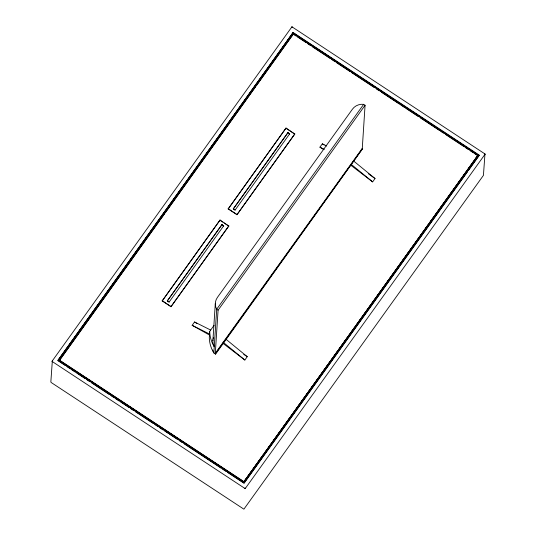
<?xml version="1.0" encoding="UTF-8"?>
<svg xmlns="http://www.w3.org/2000/svg" width="536" height="536" viewBox="0 0 536 536"><rect width="100%" height="100%" fill="white"/><g stroke="black" fill="none" stroke-linecap="round" stroke-linejoin="round"><path stroke-width="0.8" d="M52.334 360.849L50.846 381.954L51.175 382.496L243.893 509.167L483.438 175.359L484.939 154.214L484.624 153.725M59.322 360.688L293.333 33.875L477.764 155.36L474.313 160.74M162.187 300.937L220.048 220.041L228.812 226.078L170.964 306.726L162.187 300.937L220.048 220.041M223.706 225.79L169.101 302.096L167.312 300.917L221.917 224.611L223.7 225.978L221.917 224.611M169.101 302.096L167.319 300.73M170.964 306.726L228.832 225.83M214.085 325.325L209.697 331.436L209.295 337.68A32.87 31.416 3.7 0 0 213.857 352.949L215.613 354.108L362.638 148.573L362.282 148.345L215.305 353.251L215.613 354.108M212.899 340.708L215.318 303.249M213.395 352.011A11.986 11.457 3.7 0 0 213.857 352.949L216.685 309.252A11.986 11.457 3.7 0 1 217.388 297.453L352.42 109.197A11.986 11.457 3.7 0 1 363.663 104.339L365.07 105.264L218.085 310.177L215.264 353.881L362.638 148.573M228.175 208.94L286.036 128.044L294.807 134.074L236.959 214.722L228.175 208.94L286.036 128.044M289.701 133.786L235.09 210.092L233.301 208.913L287.912 132.613L289.688 133.973L287.912 132.613M235.09 210.092L233.314 208.725M236.959 214.722L294.82 133.826M477.764 155.36L243.753 482.172L241.656 480.792M281.795 48.729L293.038 32.77L479.204 155.728L477.107 154.348M293.306 34.311L293.333 33.875M365.07 105.264L362.242 148.968L362.597 149.196M484.939 154.214L484.792 154.569M293.038 32.77L57.868 360.627L65.533 365.686M58.33 360.266L60.287 357.539M61.258 356.179L75.409 336.454M76.387 335.094L77.847 333.057M78.826 331.697L92.976 311.965M93.947 310.605L95.904 307.885M96.875 306.525L110.537 287.484M111.515 286.124L113.465 283.397M114.443 282.036L115.903 280M116.882 278.64L131.032 258.915M132.003 257.555L133.96 254.828M134.931 253.468L148.593 234.426M149.571 233.066L151.521 230.346M152.499 228.986L166.649 209.254M167.621 207.894L169.088 205.858M170.066 204.497L184.21 184.773M185.188 183.413L186.649 181.369M187.627 180.009L189.577 177.289M190.555 175.929L201.777 160.284M202.755 158.924L204.705 156.204M205.677 154.844L207.144 152.8M208.122 151.44L219.338 135.796M220.316 134.436L222.266 131.715M223.244 130.355L224.711 128.312M225.683 126.952L239.833 107.227M240.811 105.867L242.761 103.147M243.739 101.786L257.401 82.738M258.372 81.378L260.322 78.658M261.3 77.298L275.45 57.573M276.429 56.213L277.889 54.169M278.867 52.809L280.817 50.089M159.266 221.067L59.342 360.373L243.773 481.857L477.743 155.674L474.95 153.832M160.244 219.706L164.632 213.589M165.604 212.229L255.779 86.51M256.757 85.15L293.313 34.183L296.106 36.026M167.312 300.917L221.911 224.798M233.301 208.913L287.899 132.794M209.583 335.094L192.156 325.319L194.555 321.975L210.621 330.029M323.449 149.484L319.938 147.172L322.337 143.829L326.719 146.026M363.663 104.339L216.685 309.252L218.085 310.177M223.036 343.382L244.845 360.031L247.25 356.681L226.105 339.362M350.819 165.235L372.634 181.885L375.033 178.535L353.887 161.215M244.255 481.301L246.205 478.588M247.176 477.228L251.565 471.111M252.536 469.75L263.752 454.119M264.724 452.759L266.673 450.046M267.652 448.686L269.112 446.649M270.09 445.289L284.221 425.577M285.199 424.217L304.696 397.035M305.667 395.682L319.804 375.971M320.783 374.61L322.243 372.574M323.215 371.214L325.164 368.5M326.143 367.14L337.352 351.509M338.33 350.149L342.718 344.032M343.69 342.672L354.899 327.047M355.877 325.687L357.827 322.967M358.798 321.607L360.266 319.57M361.237 318.21L375.374 298.505M376.346 297.145L392.922 274.037M393.893 272.677L395.843 269.963M396.821 268.603L413.397 245.495M414.368 244.141L416.318 241.421M417.296 240.061L428.505 224.43M429.477 223.07L433.865 216.959M434.843 215.599L448.974 195.888M449.952 194.528L451.413 192.491M452.391 191.131L466.521 171.426M467.499 170.066L477.737 155.795M244.242 481.489L246.192 478.775M247.163 477.415L249.113 474.695M250.091 473.335L251.552 471.298M252.53 469.938L258.379 461.784M259.35 460.424L263.739 454.307M264.71 452.947L266.66 450.233M267.638 448.873L269.099 446.83M270.077 445.476L281.775 429.162M282.747 427.808L284.214 425.765M285.185 424.405L287.135 421.691M288.113 420.331L302.244 400.627M303.222 399.266L304.683 397.223M305.661 395.87L319.791 376.158M320.769 374.798L322.23 372.761M323.208 371.401L325.158 368.681M326.129 367.328L337.338 351.696M338.317 350.336L340.266 347.616M341.238 346.256L342.705 344.219M343.677 342.859L349.526 334.705M350.504 333.345L354.892 327.235M355.864 325.875L357.813 323.154M358.792 321.794L360.252 319.757M361.224 318.397L375.361 298.693M376.339 297.333L378.289 294.612M379.26 293.252L395.836 270.151M396.808 268.791L410.945 249.086M411.916 247.726L413.383 245.682M414.355 244.329L416.305 241.609M417.283 240.249L428.492 224.618M429.47 223.257L431.42 220.544M432.391 219.184L433.852 217.14M434.83 215.787L446.039 200.156M447.017 198.796L448.967 196.076M449.938 194.715L451.399 192.679M452.377 191.319L466.514 171.614M467.486 170.254L469.435 167.534M470.414 166.18L473.335 162.1M467.513 171.741L244.054 483.271L227.318 472.25M468.491 170.381L478.735 156.097M291.584 27.303L292.468 27.148M245.548 488.115L244.657 488.276M319.938 147.172L324.32 149.37M192.156 325.319L209.683 334.109M293.018 33.085L304.173 40.434M306.961 42.27L329.278 56.97M330.672 57.888L334.156 60.186M335.549 61.104L339.04 63.402M340.434 64.32L348.802 69.827M350.892 71.208L373.21 85.907M374.604 86.825L378.088 89.123M379.481 90.041L382.972 92.339M384.366 93.257L396.915 101.525M399.005 102.905L417.142 114.845M418.536 115.763L422.02 118.061M423.413 118.979L426.904 121.277M428.298 122.195L440.847 130.462M442.937 131.843L461.074 143.782M462.468 144.7L465.952 146.998M467.345 147.916L470.836 150.214M472.229 151.132L475.713 153.43M297.507 36.95L305.889 42.471M307.282 43.389L310.083 45.232M312.173 46.612L330.337 58.578M331.737 59.496L335.228 61.794M336.628 62.719L349.901 71.462M351.294 72.38L374.349 87.569M376.446 88.949L379.24 90.785M381.337 92.165L399.501 104.131M400.895 105.056L404.392 107.354M405.786 108.272L418.361 116.56M420.459 117.94L439.319 130.362M440.719 131.28L443.513 133.122M445.61 134.502L463.774 146.469M465.168 147.387L468.658 149.691M470.059 150.609L473.549 152.907M322.337 143.829L324.092 144.981M375.033 178.535L368.252 173.664M286.7 128.734L294.13 133.631M228.189 208.692L236.972 214.474M220.028 220.296L222.735 222.072M224.082 222.963L228.812 226.078M162.2 300.689L170.984 306.478M194.555 321.975L196.893 323.516M243.733 354.37L247.25 356.681M59.362 360.058L243.793 481.542M59.335 360.5L243.766 481.985M60.722 361.606L62.819 362.986M64.213 363.904L67.704 366.209M69.104 367.127L72.594 369.431M73.995 370.349L82.377 375.87M84.474 377.25L86.571 378.63M88.668 380.011L106.825 391.977M108.225 392.895L111.716 395.2M113.116 396.117L136.868 411.762M138.268 412.687L141.759 414.985M143.152 415.903L150.837 420.968M153.631 422.81L155.728 424.19M157.825 425.571L175.989 437.53M177.389 438.455L180.88 440.753M182.274 441.677L195.553 450.421M197.643 451.801L210.916 460.545M212.316 461.463L220.001 466.521M222.098 467.908L240.262 479.867M66.933 366.604L70.417 368.902M71.811 369.82L75.301 372.111M76.695 373.036L85.063 378.543M86.457 379.461L89.244 381.304M91.334 382.677L109.465 394.623M110.865 395.541L114.349 397.839M115.743 398.757L119.233 401.055M120.627 401.973L128.995 407.481M130.389 408.399L133.176 410.241M135.266 411.615L153.397 423.561M154.797 424.478L158.281 426.777M159.674 427.695L163.165 429.993M164.559 430.911L168.043 433.209M169.436 434.127L177.108 439.178M179.198 440.552L181.992 442.394M184.083 443.768L221.04 468.116M222.433 469.034L225.924 471.332M52.501 361.7L52.186 361.204M351.489 164.565L372.634 181.885M223.063 342.182L244.845 360.031M213.026 351.04A11.986 11.457 3.7 0 1 212.745 350.035M213.006 339.677A11.986 11.457 3.7 0 0 214.259 346.712A32.87 31.416 3.7 0 1 209.697 331.436M213.214 338.665A11.986 11.457 3.7 0 1 213.516 337.673M291.939 26.8L51.972 361.351L245.186 488.618L485.154 154.073L291.939 26.8M293.058 32.462L57.888 360.319L244.074 482.963L479.244 155.098L293.058 32.462"/></g></svg>
